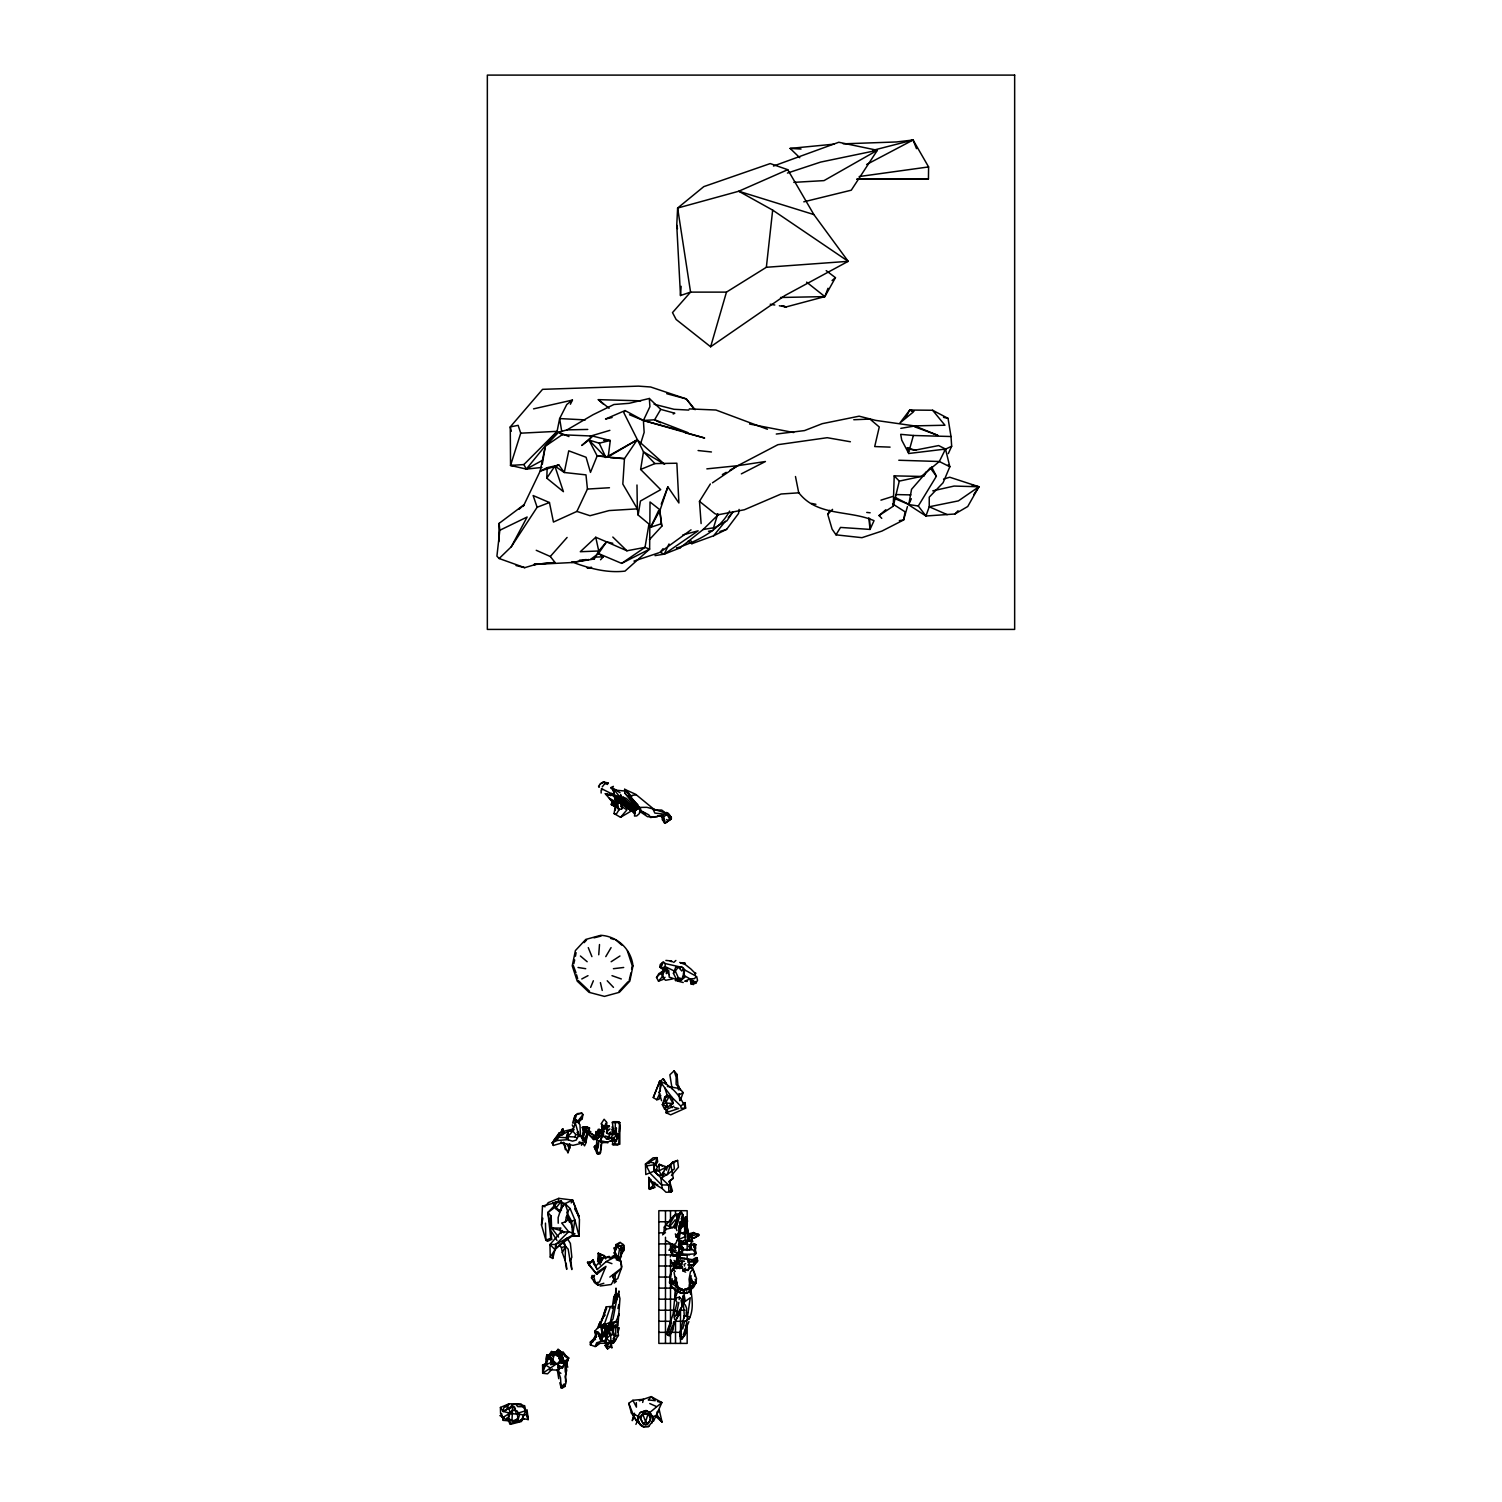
<?xml version="1.0" encoding="UTF-8"?>
<svg xmlns="http://www.w3.org/2000/svg" width="1502" height="1502" viewBox="0 0 1502 1502"><rect width="100%" height="100%" fill="white"/><g stroke="black" fill="none" stroke-linecap="round" stroke-linejoin="round"><path stroke-width="1.5" d="M596.707 1336.104L590.324 1342.056L590.38 1344.834L595.149 1346.562L596.669 1342.75L601.964 1341.155L601.964 1326.735L604.236 1324.032L598.866 1326.604L594.679 1331.316L596.163 1337.437M613.004 1338.883L615.764 1335.804L615.782 1324.783L612.703 1329.345L608.93 1329.683L608.761 1326.135L611.389 1322.417L616.89 1321.441L618.448 1335.372L613.36 1343.107L600.049 1343.314L596.219 1346.036M613.398 1129.823L612.309 1122.144L618.148 1121.9L619.613 1125.036L618.693 1144.261L612.609 1144.712L612.666 1140.149M650.291 1178.995L655.06 1187.444L649.146 1188.908L648.883 1177.662M679.711 1221.915L679.899 1232.335L677.684 1233.593L676.219 1237.141L677.74 1236.315L678.829 1231.997L678.829 1225.745M614.769 1299.023L614.806 1294.874L618.88 1294.33L619.95 1298.648L617.942 1325.534M683.692 1290.349L683.635 1293.184C670.399 1292.809 665.536 1276.756 674.379 1266.993L681.589 1267.951M672.014 1251.879L672.051 1247.974L671.957 1250.377M684.856 1334.508L690.263 1297.728L683.748 1302.459L673.778 1325.139L672.483 1331.26L669.235 1335.635L667.17 1334.64L667.658 1329.401L670.699 1322.06M600.331 1131.306L597.927 1131.213L602.527 1129.617L602.846 1136.056L607.916 1139.248C613.774 1137.427 612.178 1132.114 613.698 1134.292M653.652 1421.061L661.894 1402.53L651.136 1396.616L643.438 1399.282L632.886 1400.296L628.756 1403.356L631.366 1412.913L637.092 1421.793L637.13 1419.428M683.466 1289.993L683.992 1293.203L688.629 1292.358L696.196 1282.445L696.346 1279.366M583.095 1127.364L583.64 1131.588L582.307 1127.382L587.263 1127.551L582.307 1127.382L583.039 1129.391L582.945 1127.533M928.443 178.869L856.91 179.245L928.443 178.869L928.593 166.929L913.085 140.005L896.525 141.958L843.279 143.835M498.814 541.753L499.115 523.372L524.067 504.672M636.961 807.231L624.907 793.206L624.625 789.301L635.684 794.295L654.778 809.953L661.725 810.066L671.3 817.163C671.826 821.838 670.418 812.751 666.381 812.469M652.807 1420.948L652.882 1417.043L649.258 1412.218L646.085 1410.528L640.34 1412.5C636.191 1416.874 637.693 1425.21 643.795 1426.9L648.676 1426.506L652.807 1420.948L652.882 1417.043L649.258 1412.218M612.384 1144.261L614.881 1144.261L614.994 1139.849M615.125 1133.203L615.369 1122.144L613.511 1121.694L617.435 1121.694L619.819 1122.595L619.819 1144.261L613.323 1144.712M602.321 1129.56L601.814 1132.771L602.095 1130.837L607.315 1126.143C612.778 1125.073 604.499 1126.406 607.071 1127.101M621.077 1253.626L621.19 1248.969M638.444 1415.541L638.294 1421.117L640.641 1425.191L643.795 1426.9M694.9 1249.889L695.895 1244.707L694.562 1244.05L689.287 1244.876L689.549 1247.918L690.695 1246.848L690.601 1245.534L689.456 1249.683M694.675 1264.384L697.623 1261.079L696.947 1257.681L696.515 1262.037L692.798 1265.172M552.736 1258.469L555.008 1249.683L549.957 1244.52L555.74 1244.445L574.984 1233.78L568.638 1231.734L560.753 1232.26L549.957 1244.52L550.239 1257.118L552.736 1258.469L552.849 1254.339M566.198 1263.22L566.723 1269.359L565.09 1260.385L565.503 1246.247L564.057 1242.004M577.012 1132.377L578.383 1131.888L578.57 1135.906L576.205 1140.093L572.525 1141.144L568.413 1139.943L567.099 1135.324L568.282 1131.381L574.083 1129.56L567.812 1136.639L568.413 1139.943M523.278 506.399L540.157 471.14L558.932 465.057L554.858 466.052L563.419 491.68L546.822 478.18L547.141 467.666L558.932 465.057L564.264 472.492L585.987 474.876L587.432 489.07L576.899 511.412L553.449 522.058L549.45 502.532L533.135 495.547L537.134 507.263L511.281 546.766L499.152 558.519L496.918 556.153L499.828 530.262L499.115 523.372M613.83 794.84L613.717 790.54L613.83 794.84L601.42 788.644M606.113 1341.549L601.964 1341.155L601.964 1326.735L603.26 1325.365M605.7 794.145L618.805 809.672L621.79 808.827L620.664 800.96L619.575 803.176L618.411 802.124L619.031 798.651L617.735 797.168L614.787 798.05L617.679 803.27L617.003 804.753L609.455 798.275L618.035 803.063L617.003 804.753M678.829 1231.997L679.899 1232.335L682.828 1214.592L685.794 1223.304C681.964 1219.568 686.752 1219.098 685.794 1223.304L684.199 1224.581L681.551 1218.422L682.828 1214.592L680.894 1211.363L678.022 1215.231L674.642 1228.129L678.547 1214.16M663.677 967.25L665.104 966.593L665.198 963.552L663.358 961.806L660.26 964.472L659.866 967.138L663.452 969.766L667.207 968.358M676.914 1258.094L676.876 1259.934L680.462 1251.917M688.385 1316.728L686.17 1316.353L686.639 1308.242L685.212 1304.769M615.707 803.908L614.074 813.577L620.551 817.313L631.91 810.629M607.841 1142.853L603.41 1141.933M619.35 1132.039L619.613 1125.036M683.391 1103.275L685.081 1102.599L685.625 1108.138L670.662 1114.822L665.987 1112.7L666.081 1109.659L673.722 1106.242M672.089 1247.43L672.164 1243.675M677.139 1240.333L685.344 1236.522L684.443 1232.034L683.335 1232.691M684.086 1318.024L684.161 1315.846M602.02 1131.081L600.162 1130.124L602.584 1131.137L602.753 1132.733L600.03 1141.389C602.621 1145.538 616.289 1138.14 610.056 1141.257M615.764 1294.555L616.008 1288.322L616.533 1296.301M675.506 1290.443L673.159 1313.781L669.517 1324.971M675.675 1285.937L676.538 1278.014M565.503 1381.577L566.198 1368.303M600.143 1261.136L598.322 1253.231L604.611 1256.123L598.322 1253.231L597.608 1261.549M662.607 1234.888L666.25 1229.18L672.971 1227.641L666.869 1225.463M512.501 1410.81L508.596 1413.551L508.371 1418.677L513.891 1421.568L518.152 1419.446L519.429 1415.053L517.157 1410.941L512.22 1410.096L510.042 1413.138L508.371 1418.677L513.891 1421.568L517.871 1418.113L518.152 1419.446L511.919 1420.911L512.745 1406.398L503.17 1411.467L500.429 1407.43L509.047 1403.807L521.006 1403.901L525.775 1410.716L520.987 1421.117L509.61 1423.427L509.91 1420.967L507.113 1418.113M622.598 805.26L621.79 808.827L621.509 802.594L621.884 805.56L622.729 803.326L620.626 799.759L620.119 801.599L619.087 800.679L619.031 798.651L620.119 801.599M659.829 510.699L661.349 523.71L650.629 527.315L660.129 509.967L650.028 501.987L649.634 549.131L625.001 571.117C606.695 573.257 588.559 568.188 571.811 561.898M604.067 1313.781L606.301 1306.834L613.905 1306.252L610.281 1322.342L608.667 1324.426L613.004 1318.981L617.566 1295.062L618.88 1294.33M615.313 1273.865L615.031 1279.591L613.567 1280.887L617.697 1278.671L621.49 1268.063L620.645 1260.741L612.253 1256.31M549.901 1219.605L551.666 1239.394L547.517 1241.328L545.902 1240.258L541.509 1225.088L542.485 1206.087L561.279 1201.112L563.625 1204.811L559.608 1211.907L555.646 1208.49L553.074 1202.971L558.331 1201.45L565.034 1203.609L570.122 1208.584L574.872 1219.943L579.077 1236.202L572.581 1235.789L571.68 1221.351L566.761 1212.339L570.122 1208.584M613.942 1137.972L614.205 1141.051L613.942 1137.972L614.862 1141.464L616.402 1141.445L617.416 1134.01L612.572 1132.057M676.745 225.281L677.627 208.046L703.8 186.624L770.244 163.568L787.743 169.688L813.859 214.561L848.198 261.329L784.889 295.556L710.634 346.774L676.125 319.475L672.502 312.604L690.563 292.12L726.461 292.12L766.358 267.281L848.198 261.329L772.666 210.111L738.759 191.242L677.627 208.046L690.563 292.12L680.5 295.537L676.745 225.281L677.496 228.623M550.201 1357.151L550.352 1354.541L546.766 1355.029L545.827 1359.272L547.216 1363.591M563.043 1143.06L567.981 1152.729L569.54 1143.923M690.92 981.726L690.976 983.866L695.726 983.303L697.548 980.393L696.665 976.45L694.337 978.647L689.981 978.891L683.898 975.436M675.431 1249.288L675.618 1246.097L683.203 1248.049L676.294 1262.994M694.393 1264.402L693.192 1265.998L694.168 1260.422M881.768 518.359L879.064 515.562L893.277 506.174L894.197 475.871L921.289 476.434L939.313 461.508L945.528 449.06L938.656 445.568L914.436 450.281L907.452 447.69L908.748 453.491L945.528 449.06L949.827 466.765L943.068 482.78L929.25 497.143L929.231 506.775L925.945 515.993L908.034 504.428L918.285 506.005L925.945 515.993L954.897 514.003L967.739 506.512L978.91 486.761L949.752 477.223L943.538 479.1M663.846 1234.043L664.297 1227.096L673.647 1215.681L677.853 1213.916M686.076 1217.446L686.264 1221.502L685.644 1217.014M680.5 295.537L681.138 286.319M612.722 1134.93L612.816 1133.541L609.53 1132.883M598.735 954.765L599.505 944.533M677.008 1230.682L676.163 1228.561L680.894 1211.363L684.555 1220.244L683.016 1222.853L683.185 1220.544L684.199 1224.581M679.843 1100.722L679.054 1093.719L679.035 1094.977L683.147 1092.592L676.125 1084.369L676.163 1077.216L674.098 1070.851L669.854 1074.794L672.145 1088.837M690.338 1279.404L691.183 1275.761M612.703 1130.48L614.13 1130.574L613.849 1132.32L611.746 1129.448M683.785 1220.844L683.673 1222.234L683.785 1220.844L685.062 1222.102M634.201 805.391L626.165 798.275L621.565 796.961L621.021 799.045L634.989 808.639M681.87 1251.542L676.707 1256.01L673.459 1255.691L670.962 1252.424L671.469 1248.143L674.023 1244.332M615.426 1294.668L616.008 1288.322M663.171 1175.953L661.424 1175.277L666.512 1166.923L659.322 1164.313L654.853 1171.241L657.313 1174.545L663.171 1175.953L663.584 1171.598M625.677 801.974L623.63 797.111L619.725 799.984L623.537 798.125L635.665 808.752M598.153 1147.96L598.829 1141.144M615.294 810.179L615.933 804.058M679.43 1238.305L679.993 1233.048L684.405 1233.142M618.167 1318.061L618.636 1313.649M678.378 1089.851L677.027 1074.437L674.098 1070.851M766.358 267.281L772.666 210.111M696.515 1262.037L697.623 1261.079L696.947 1257.681M600.631 1152.635L601.758 1142.609M688.385 1319.357L689.268 1318.737C695.539 1305.651 689.944 1292.452 690.319 1278.822M613.792 1303.586L614.806 1294.874L617.566 1295.062L613.792 1303.586L617.378 1298.967M682.133 1264.308L682.133 1261.38M600.462 1150.325L601.194 1144.073M679.73 1256.705L680.218 1252.687M678.716 1255.634L680.406 1253.288L676.576 1259.803L678.228 1259.296L677.533 1257.531L682.847 1249.307L682.265 1247.092L678.585 1244.107L682.19 1248.256L680.5 1245.365L681.833 1247.017M669.498 1180.872L673.272 1178.263L670.737 1164.444L667.395 1174.057L660.936 1178.526L662.194 1188.495L665.987 1192.231L671.15 1192.119L672.408 1190.861L669.498 1180.872L671.15 1192.119M595.674 1135.268L596.125 1131.438L597.045 1147.002M561.279 1201.112L555.646 1208.49L561.335 1210.574L561.279 1201.112L553.074 1202.971L555.533 1206.857L547.892 1212.508L551.159 1216.094L550.07 1224.562L547.892 1212.508L558.331 1201.45L558.8 1198.371L572.6 1200.06L579.228 1216.658L574.628 1208.81M599.242 786.973L599.523 784.739L603.372 781.735M683.016 1222.853L681.27 1218.704M739.078 509.422L738.533 513.515L726.63 529.342L713.619 535.763L691.878 543.705L687.991 541.264M684.142 973.596L684.649 969.898L695.482 975.831L694.994 973.146L690.882 968.997L685.419 964.659L679.73 962.425M561.973 1133.221L562.443 1128.978L563.738 1133.165L562.443 1128.978L563.532 1131.344M620.589 1254.921L623.799 1250.678L623.443 1244.632L620.138 1242.417L615.82 1244.632L615.05 1252.724L614.224 1247.862L617.284 1247.035M674.586 1319.376L674.116 1314.4L677.102 1302.497L674.68 1298.31L678.491 1290.218L675.506 1276.794M550.239 1257.118L555.008 1249.683L555.74 1244.445L568.638 1231.734L561.692 1223.004L565.353 1221.99L568.958 1218.704L566.367 1217.052L568.056 1212.321L565.034 1203.609L572.6 1200.06L579.453 1219.324L579.077 1236.202L572.581 1235.789L574.872 1219.943L571.68 1221.351M679.148 1299.568L679.486 1297.108L674.68 1298.31M672.934 1254.001L671.638 1255.428L674.886 1256.047L682.415 1253.513L682.678 1248.65L678.453 1244.764M683.429 1290.331L683.635 1293.184L680.181 1292.771L680.594 1289.899L682.283 1289.561L683.917 1291.626M508.859 1420.817L503.226 1420.366L503.714 1417.137M612.103 1308.317L613.924 1296.264L614.487 1299.474M687.034 1288.641L688.911 1287.927L689.437 1284.51M503.17 1411.467L503.733 1407.862L509.047 1403.807L506.718 1409.383L503.17 1411.467L510.042 1413.138L508.99 1408.05L511.318 1406.36M683.41 1334.433L686.283 1326.153M613.942 1334.696L610.657 1334.809L605.982 1331.88L605.832 1343.332L611.858 1342.788L614.618 1339.953L613.454 1331.523L611.99 1333.344M574.158 1120.173L574.797 1116.099L577.819 1113.564L581.856 1113.189L582.907 1114.634L582.25 1118.708L578.232 1122.463M612.816 543.292L606.545 541.846L598.735 550.99L594.36 558.969L590.924 559.12L598.472 553.562L621.64 563.381L645.015 547.385L648.977 524.048L638.143 515.036L640.434 501.03L660.692 489.671L640.622 469.45L643.476 451.783L623.781 412.618L625.076 410.572L643.4 420.466L704.645 438.021L685.175 432.783M542.316 464.231L545.32 446.188L558.669 432.2L567.043 429.872L587.77 429.441M661.274 967.232L662.833 962.594L659.866 967.138L665.236 969.823L664.353 967.682L663.452 969.766L664.466 968.471L668.709 970.517L669.122 974.648L666.907 971.137L666.437 973.672L666.625 969.785L663.49 972.414L662.664 977.427L665.555 980.299L672.314 979.004M582.382 1140.9L583.414 1139.117L582.551 1136.864L578.232 1135.794M672.408 1190.861L668.859 1190.917L668.615 1185.04L654.346 1171.56L653.708 1163.036L649.559 1162.022L657.05 1157.648L657.669 1161.703L655.604 1165.064M679.843 1268.683L681.176 1267.613L679.768 1267.988L680.688 1263.914M685.344 1325.402C689.887 1338.545 675.412 1339.596 682.246 1338.902L684.893 1334.227M582.983 1129.466C586.456 1125.036 581.518 1138.516 584.297 1140.243L582.945 1136.958L578.721 1134.986L575.341 1123.008L572.656 1122.989L574.797 1116.099L577.819 1113.564M599.279 1326.322L600.049 1321.798L598.603 1327.505L604.236 1324.032M676.238 1263.351L676.876 1259.634L675.318 1261.943M670.831 819.266L671.206 817.032M593.759 1280.624L594.041 1280.173M617.904 1297.277L618.993 1290.969L618.111 1294.686M575.454 956.248L576.092 952.681M631.591 969.259L632.229 965.692L627.385 950.879M671.169 1322.943L668.822 1330.359M685.363 1220.657L685.945 1222.403L685.794 1220.882M681.401 1338.733L681.777 1336.63M556.866 1140.525L557.336 1138.028L559.063 1137.202L566.141 1137.784L567.531 1139.68L556.866 1140.525L552.154 1142.966L553.356 1145.444L562.086 1142.909L572.994 1145.369L582.757 1142.984L584.522 1145.876L586.118 1142.628L586.982 1132.79L589.535 1128.04L584.672 1138.985M606.264 1138.985C610.056 1138.572 616.008 1138.178 617.416 1134.01M614.262 794.783L620.213 797.318L620.72 794.689L622.466 801.167L625.996 802.669M599.58 1262.975L600.406 1258.601L609.324 1256.385M564.996 1354.485L562.987 1351.856L561.992 1352.607L568.657 1357.846L566.329 1364.567L558.556 1350.88M541.509 1225.088L542.86 1218.216M559.063 1137.202L559.326 1135.944L573.276 1129.016L575.341 1123.008M559.833 1382.704L561.128 1387.848L564.827 1386.571L565.428 1383.511M680.068 1336.16L681.87 1327.392M617.96 1308.486L618.768 1304.543M565.353 1221.99L566.367 1217.052M588.709 1128.19L585.874 1141.896L583.471 1137.746M677.233 1259.859L677.759 1257.324M601.532 1131.119L602.189 1133.409M568.207 1151.621L567.981 1152.729L569.502 1148.448M601.251 1339.991L602.377 1334.715L606.489 1327.073L610.507 1326.754M678.848 1302.328L676.275 1314.888L674.248 1317.235M625.114 801.467L625.17 799.214M604.198 1128.528L604.574 1126.838L602.828 1126.819L601.57 1123.853L603.072 1130.161L601.476 1126.556M651.849 1423.145L652.976 1417.982L650.535 1413.551L646.085 1410.528L640.34 1412.5M648.864 1183.783L649.84 1179.446M684.274 1270.711L685.644 1268.082M669.366 1224.919L675.412 1214.367L677.271 1218.329M679.749 1251.448L677.327 1253.269L676.707 1256.01L678.228 1256.141M698.674 1234.926L693.699 1238.286L698.899 1235.001L693.511 1232.522L690.357 1234.926L690.507 1236.296L698.543 1234.006L698.637 1235.658L693.699 1238.286L689.7 1237.16M573.802 963.777L574.684 959.966M629.169 980.487L630.953 972.845M615.876 1253.25L617.679 1259.803L619.519 1249.007L617.247 1246.491L614.224 1252.931L617.679 1259.803L621.021 1255.972L622.842 1250.34L620.514 1245.815L615.82 1244.632M606.508 1126.406L606.564 1122.144L604.123 1119.253L601.082 1123.909M683.372 973.352L684.649 969.898M679.918 1227.247L679.824 1225.651L684.781 1223.229L684.123 1225.369L679.918 1227.247L681.457 1220.732M642.687 1402.436L643.438 1399.282L639.326 1400.878M617.735 797.168L618.467 799.777C617.453 801.805 616.533 798.67 618.411 802.124L617.66 800.19M607.69 1128.453L606.714 1132.546L607.859 1133.803M559.007 1354.766L555.271 1351.612L552.323 1361.112L562.574 1367.778L564.545 1363.947L559.439 1361.732L560.49 1357.508L554.557 1354.56L549.338 1355.123L550.727 1360.793L557.674 1364.173L558.556 1368.773L562.574 1367.778M680.594 1289.899L672.145 1283.534L672.089 1278.653M893.277 506.174L899.285 481.109L894.197 475.871M682.753 1328.894L684.574 1321.478L687.766 1319.714M611.37 1327.73L612.422 1323.544L614.018 1326.792L611.37 1327.73L611.07 1325.834M650.723 1418.057L649.953 1421.174L646.085 1424.516L643.382 1424.103L640.378 1418.113L642.95 1413.438L645.691 1412.744L649.202 1414.433L650.723 1418.057L647.963 1414.208L642.8 1414.264L640.378 1418.113M679.279 1250.997L680.068 1247.974M606.564 1122.238L606.395 1125.974L602.246 1125.373M684.856 1233.18L684.368 1224.017L687.503 1220.957L686.639 1224.261L689.493 1240.464L679.843 1246.284M557.336 1140.093L559.288 1132.771L553.543 1140.6L559.326 1135.944M639.608 812.638L640.922 811.681L640.622 808.846L624.625 789.301L631.816 796.492M616.515 1138.929L618.467 1135.719L615.52 1133.353M582.288 1137.615L584.409 1128.246L581.687 1138.234M655.06 1164.932L657.05 1157.648L653.126 1157.817L645.447 1164.031L645.785 1174.545L657.388 1169.776M948.325 453.585L951.667 446.244L951.01 436.519L913.385 435.486L909.536 449.342L916.089 449.849M621.528 1252.236L619.106 1260.91L621.452 1256.01M675.299 1271.481L673.027 1269.134L671.45 1271.593L669.423 1282.445M907.415 506.643L903.622 519.974L881.899 531.088L861.96 537.678L836.013 534.843L832.108 529.173L827.715 514.285L829.874 510.248M571.53 1130.968L568.282 1131.381L567.812 1136.639L575.022 1136.958L575.717 1134.573L573.22 1131.494M661.537 1100.684L659.171 1092.48L661.687 1083.693L659.829 1081.102L653.276 1097.53L656.768 1099.746L658.946 1099.295L660.786 1095.409M680.706 1253.794L675.449 1265.36M578.721 1134.986L580.504 1135.869L579.96 1124.698L575.172 1119.028L576.561 1114.766M564.827 1386.571L566.292 1381.464L565.034 1376.714L566.723 1370.444L565.954 1365.562M710.634 346.774L726.461 292.12M624.663 805.241L619.857 801.711M599.561 1326.059L606.301 1306.834M618.054 802.068L617.66 803.439L618.223 802.462M596.313 1334.621L597.158 1331.748L594.679 1331.316L596.313 1334.621L590.38 1344.834M621.34 801.843L622.504 804.321M617.998 1332.161L619.293 1327.862L615.989 1327.224M605.156 1125.317L605.606 1123.853M558.556 1368.773L559.157 1366.82L557.28 1363.985M634.52 1413.251L632.248 1420.648L634.557 1414.715M717.881 513.722L713.506 527.803L703.143 529.511L679.955 547.948L664.26 554.144L655.003 555.627M640.547 443.935L644.151 432.369L643.4 420.466L649.915 406.685L649.333 398.481L629.188 403.306L613.905 404.507L592.971 414.759L567.043 429.872M515.13 465.808L510.549 465.432L520.725 433.177L518.134 425.348L510.267 426.906L510.549 465.432L526.301 469.093L541.959 467.441M616.458 1135.005C619.894 1134.63 614.036 1131.194 612.553 1131.419M666.4 1170.171L667.714 1166.115L677.59 1160.408L678.453 1167.185L671.45 1175.54M560.678 1209.861L558.143 1217.578L558.218 1223.229M656.806 1415.241L658.064 1411.429L656.975 1412.03M622.654 1248.537L623.668 1245.458M676.557 1289.749L680.181 1292.771M660.129 509.967L667.864 486.892L678.904 502.982L676.858 463.217L654.928 463.592L640.622 469.45M597.571 1328.444L599.185 1323.675M581.987 1138.891L587.376 1127.401L589.535 1128.04M597.195 1149.011L596.876 1149.95C599.767 1147.284 590.474 1148.148 596.181 1145.2L597.496 1145.669M609.737 1326.51L604.179 1324.783L610.469 1306.74M685.644 1272.138L682.922 1270.899L684.687 1268.552M683.56 1304.074L677.759 1312.879M612.009 801.918L611.295 804.584L615.163 806.311L617.04 805.673M683.147 1092.592L680.519 1099.896L679.524 1098.901M509.61 1423.427L510.511 1424.309L521.494 1421.493L524.01 1414.696M621.678 798.82L620.101 800.453L620.364 799.289M676.839 1220.281L672.971 1227.641M614.675 1249.702L616.552 1244.707M779.35 305.77L786.184 306.915L824.861 296.607L828.015 288.253M661.237 504.203L667.864 486.892M599.598 1326.641L606.639 1308.261M608.986 1136.132L610.563 1132.02M648.939 1177.85L649.146 1188.908L653.051 1185.679L654.252 1182.6M606.433 1128.622L607.165 1126.725L609.061 1126.519M685.175 1240.032L685.081 1235.282M688.592 1268.927L687.991 1270.448L684.48 1269.603L687.991 1270.448L689.099 1268.946L688.967 1260.065L689.155 1261.06M563.25 1134.029L563.963 1132.245M672.258 1331.072L673.628 1321.741M612.14 802.049L611.295 804.584L615.163 806.311M653.276 1097.53L659.829 1081.102C670.286 1085.026 678.716 1094.094 683.598 1103.989L680.706 1105.998L681.119 1108.213L685.625 1108.138L684.123 1104.89M670.249 1256.855L671.206 1254.452M562.405 1129.973L563.137 1128.884L552.154 1142.966L557.336 1138.028M590.643 987.358L593.365 980.768M693.511 1232.522L691.483 1237.404M662.194 1104.477L664.616 1109.171L666.287 1105.209M683.898 1300.525L683.241 1295.606L682.377 1305.632L683.41 1304.487L684.33 1315.902L679.805 1333.307L680.556 1338.526M673.422 973.296L678.378 967.175L681.833 971.043L683.598 968.396L683.861 973.108L681.889 979.06L678.36 977.764L676.482 979.36L673.422 973.296L675.675 967.326L681.495 966.631L683.598 968.396L684.63 977.37L680.95 980.468L683.635 976.882L684.63 977.37M672.258 1325.966L668.615 1335.428M615.726 1322.023L619.124 1314.344M675.75 1224.318L677.364 1220.694M633.356 810.911L611.314 793.769L627.874 806.217L634.557 813.99L635.139 810.367L638.35 808.733L628.794 804.959L611.689 793.432L628.437 804.978L636.867 808.789M911.338 498.758L908.804 504.428L895.248 498.795M526.132 1414.602L526.845 1413.044L527.934 1417.588L526.132 1414.602L528.197 1419.597L524.292 1418.827L515.411 1422.263M635.909 1424.365L637.599 1420.723M677.214 1254.94L673.272 1256.254L671.769 1251.016L670.962 1252.424M600.575 1254.02L598.078 1259.408L598.866 1263.726M687.503 1220.957L684.781 1225.144L685.926 1237.291M663.077 548.662L660.148 552.267L664.26 554.144L669.01 543.968M670.53 1322.342L667.17 1334.64L669.235 1335.635M923.993 476.153L925.908 472.135M656.768 1099.746L659.735 1093.512M650.629 527.315L658.571 510.605M675.393 1244.219L677.74 1239.3L677.177 1234.682L679.993 1233.048M674.567 1247.805L673.14 1250.753L676.351 1250.847M565.09 1260.385L562.349 1252.706L565.503 1246.247L562.724 1242.586M570.385 404.245L572.431 400.076L533.567 408.863M571.192 1202.914L572.6 1200.06M570.722 1258.62L571.811 1269.566L570.103 1260.779L571.849 1257.268L570.385 1243.412L567.061 1238.136M621.565 796.961L619.519 798.313L618.843 801.317L619.331 799.871M664.842 1087.974L667.076 1094.939L662.57 1104.627L667.789 1106.993L673.103 1103.482L672.258 1097.699L661.687 1083.693M603.635 1341.136L600.725 1339.24L606.17 1330.753L609.361 1331.692M673.572 1323.713L678.904 1315.02L677.12 1311.284L675.825 1311.265M683.354 1240.708L686.883 1240.314L688.292 1235.902L684.781 1225.144L686.639 1224.261L689.756 1239.957L685.569 1242.361M614.862 1257.061L606.207 1261.549L597.233 1269.547L592.99 1259.727L588.822 1264.778L596.782 1274.278L605.531 1267.388M511.281 546.766L527.127 517.026L499.828 530.262M905.781 417.518L909.761 410.046L932.611 410.253L948.044 418.345L951.01 436.519M665.574 1103.05L669.103 1096.441L667.076 1094.939L664.691 1097.286L662.57 1104.627L665.574 1103.05L673.103 1103.482L669.103 1096.441L664.691 1097.286L667.789 1106.993M660.88 815.567L664.616 823.284L671.356 818.872M678.491 1290.218L675.938 1279.178L674.229 1282.013L671.45 1281.3M688.892 1321.629L686.376 1327.655M780.552 297.49L824.861 296.607L835.45 277.663L826.194 270.642M556.078 1352.908L558.068 1349.34L568.451 1358.446L564.621 1355.874M931.578 466.822L936.384 476.247L918.285 506.005M679.768 1267.988L681.007 1265.172M673.215 414.008L674.792 413.219L660.73 409.389L654.59 419.79L643.4 420.466L629.507 414.74M605.775 956.624L611.089 947.612M612.891 1275.329L613.999 1279.873L611.239 1284.492L600.143 1286.012M679.843 1213.766L679.017 1215.156L675.712 1214.329L677.008 1215.681M615.895 796.755L614.787 798.05L616.12 798.801L614.637 798.031L616.214 800.134M836.013 534.843L840.5 527.427L870.052 529.417L874.033 520.668C848.874 509.835 817.126 516.707 798.688 492.6L795.478 476.528M663.002 979.492L658.514 981.144L656.505 977.464L658.909 973.54L662.626 971.738M678.191 1263.201L680.462 1258.807L682.133 1258.488M619.368 809.184L616.477 813.84L614.074 813.577M701.115 523.56L699.481 501.349L710.352 483.963M729.596 511.074C718.914 531.032 697.059 541.246 676.52 548.117L679.955 547.948M551.797 1362.877L552.529 1361.732L546.766 1355.029L548.793 1359.235M678.998 1228.448L685.25 1224.092M552.736 1356.456L558.068 1349.34L560.997 1352.176M656.505 977.464L664.935 968.602M973.784 494.571L978.91 486.761L972.076 485.202M546.822 478.18L554.858 466.052L564.264 472.492L568.751 450.825L586.08 457.265L590.474 472.398L597.158 455.932L588.915 440.011L592.52 436.049L610.281 440.499L608.216 456.833L597.158 455.932L624.457 458.636L637.205 439.823L664.597 464.306L643.476 451.783L654.928 463.592M616.458 1135.831L618.467 1135.719L616.59 1135.812L617.773 1134.386L616.364 1133.841M659.171 1092.48L660.411 1090.677M577.143 1122.182L582.907 1114.634L581.856 1113.189L578.439 1113.94M604.217 1131.306L602.377 1130.199L603.222 1127.213L609.437 1126.613M550.84 1355.686L549.657 1357.151L549.112 1354.935L551.459 1351.518L555.458 1352.269L559.176 1355.33L560.265 1359.93L559.044 1358.277L563.137 1360.174L559.176 1362.596M621.64 563.381L649.634 549.131L645.015 547.385L626.916 550.783L606.545 541.846L598.472 553.562L603.372 556.773L600.518 559.777M590.493 1261.605L587.489 1262.262L588.822 1264.778L592.99 1259.727L594.679 1265.266M607.822 1138.309L609.268 1136.263M691.352 1278.371L692.215 1280.849L690.732 1282.933L693.511 1283.553L689.606 1288.547L686.452 1290.105M562.274 1367.102L564.545 1363.947L559.439 1361.732L561.861 1360.943L560.49 1357.508M683.222 982.515L678.059 981.2L680.124 978.346M694.9 1248.819L694.562 1244.05M693.417 1261.117L697.172 1257.869M664.616 1109.171L667.245 1105.585M684.368 1224.017L684.781 1225.144L686.696 1221.727L686.114 1216.958M563.888 1384.112L561.128 1387.848L560.509 1377.897L557.899 1370.162L549.206 1369.693M690.976 983.866L693.304 984.486L695.839 981.501L692.028 983.303L690.563 981.444L693.38 980.731L695.726 983.303M563.625 1204.811L561.297 1207.927L565.034 1203.609M616.195 1339.315L613.36 1343.107L610.263 1341.943M596.332 1136.601L600.293 1131.325L603.56 1131.663L599.204 1137.033L592.708 1138.591M595.261 1338.489L592.652 1341.962L597.158 1331.748L601.701 1335.334M672.934 1263.201L671.094 1262.863L672.652 1264.384L678.303 1264.233M909.761 410.046L899.867 423.038L913.366 411.961L909.761 410.046L914.267 411.022M555.008 1249.683L566.742 1238.455M669.047 1166.904L672.821 1161.947L677.59 1160.408M546.165 1205.393L548.268 1202.633L558.8 1198.371M601.363 1319.845L605.175 1314.945M606.376 1127.289L601.795 1131.044L597.927 1131.213L601.889 1129.41L602.34 1130.33M675.28 1219.755L669.479 1226.834M648.751 1399.62L651.136 1396.616L655.21 1400.709L648.244 1399.883M602.227 786.879L604.93 783.481L604.33 782.129L600.368 783.631M669.197 820.073L664.616 823.284M713.619 535.763L725.372 521.269M728.301 517.646L732.713 512.201L726.93 520.781L713.45 528.31M510.549 465.432L523.879 464.569L526.301 469.093L557.092 431.337L559.645 418.57L566.78 404.507L572.431 400.076M598.303 1132.151L599.899 1130.386M661.349 964.378L662.833 962.594M681.495 966.631L680.068 968.321L680.706 967.081L665.198 963.552M582.757 1142.984L579.171 1142.29L582.757 1142.984L581.462 1145.256M620.551 817.313L626.916 809.86L621.133 806.198M658.514 981.144L662.438 976.563L660.899 972.451L663.49 972.414M583.79 1131.569L587.413 1131.682L589.31 1135.099L592.783 1137.033L595.768 1136.488L600.293 1131.325L594.773 1135.906L586.662 1131.044M669.761 1165.458L672.821 1161.947M695.633 1249.12L695.67 1247.73M536.233 550.295L550.295 556.491L567.099 537.453M693.962 1255.766L696.327 1253.137L694.168 1246.622M680.913 1249.026L682.19 1247.599M679.448 1241.065L680.087 1242.586L681.589 1240.915L679.317 1243.994L677.74 1236.315M649.427 539.669L661.819 526.226L659.847 510.736M643.382 1424.103L645.597 1421.718L647.963 1414.208L649.202 1414.433M584.128 942.636L586.531 940.045M627.967 981.782L619.031 991.32M596.275 1265.566L603.335 1258L600.969 1262.149L600.406 1258.601L601.138 1262.581M672.539 1251.635L672.164 1252.424M692.065 1270.241L690.413 1271.95L689.061 1279.272L690.582 1294.33M954.897 514.003L958.051 510.755M612.947 1130.293L613.849 1132.32M600.293 1131.325L594.585 1135.756M669.122 1335.334L670.812 1333.626M827.715 514.285L832.559 509.366M609.005 1330.059L610.657 1334.809L604.649 1340.422L605.832 1343.332L614.618 1339.953M523.879 464.569L557.092 431.337L520.725 433.177M684.574 1269.453L682.922 1270.899M664.391 1169.401L667.714 1166.115M615.182 799.402L618.392 798.05M703.143 529.511L718.181 514.773L744.354 509.76L781.096 494.008L799.252 492.787M683.748 1289.88L688.911 1287.927M615.388 1134.179L615.951 1127.983L616.515 1134.179M616.515 1128.528L615.388 1128.528M595.149 1346.562L599.26 1342.581M607.672 1131.025L609.906 1128.96M596.012 1139.567L597.458 1138.366M617.66 1244.783L620.138 1242.417M545.376 1363.966L542.597 1364.961L542.673 1373.279L555.853 1364.304L564.452 1361.826L568.657 1357.846L566.329 1364.567L567.287 1360.793L564.921 1363.666L565.296 1372.227M649.84 1412.462L661.894 1402.53L657.519 1401.573M595.75 537.265L580.298 551.722L598.735 550.99L595.75 537.265L606.545 541.846M683.598 1103.989L685.081 1102.599M685.381 1293.485L683.992 1293.203L683.767 1290.331L685.419 1288.81L688.442 1289.298M694.356 1284.135L696.196 1282.445L695.182 1279.366M604.874 1335.428L600.725 1339.24L600.462 1335.879M671.45 1271.593L673.797 1269.472M695.163 1261.849L697.416 1258.469M673.778 962.388L675.881 960.473M611.502 1258.394L615.2 1255.09L617.81 1258.958M595.656 1273.302L605.944 1266.355L599.486 1281.995L595.149 1282.933L591.431 1277.789L594.229 1275.292M688.836 1291.1L693.398 1287.514L696.196 1282.445L691.464 1281.45M518.96 509.328L524.123 504.841M683.673 1222.234L684.818 1221.239M879.064 515.562L885.842 509.722M832.052 280.555L835.45 277.663M599.542 1152.053L600.087 1153.818L597.026 1153.555L594.266 1146.927L596.181 1145.2M668.784 1182.018L673.272 1178.263M614.224 1283.083L616.383 1281.262L613.192 1280.662M658.89 1082.341L663.246 1078.755L666.681 1084.068M680.894 1227.998L684.18 1225.763M547.761 1359.592L546.597 1360.549L547.141 1359.723L547.61 1360.831M609.925 1258.15L610.92 1257.343L607.634 1257.568M682.415 1253.513L680.275 1254.658M690.92 1290.237L687.015 1293.147L686.433 1291.851M597.026 1153.555L596.576 1142.496M561.016 1384.412L562.612 1388.092L564.583 1384.468M612.084 1126.894L613.792 1132.245L610.845 1134.667L606.47 1132.771L607.315 1126.143L608.798 1125.843L605.644 1127.382M603.673 440.424L610.281 440.499L599.223 443.184L588.915 440.011L581.781 445.456L592.52 436.049L562.142 434.754L558.669 432.2L568.958 436.575M597.327 1134.78L603.56 1131.663M677.44 1252.612L679.242 1251.241L678.754 1247.955L682.678 1248.65M573.144 1235.17L556.622 1247.58L555.74 1244.445M609.85 1277.076L621.49 1268.063L612.929 1276.775L613.999 1279.873M555.609 1354.297L558.744 1352.007M660.148 552.267L691.033 529.849M688.348 1268.364L692.591 1267.876L696.571 1278.746M606.376 1338.676L611.239 1342.131L605.062 1345.341L607.597 1348.89L611.126 1346.318L610.657 1334.809M613.398 1131.438L614.487 1131.532L612.046 1131.25M665.029 823.19L670.08 819.848L667.076 814.497L654.816 813.07L652.882 808.883L646.855 807.325L638.294 807.419M622.485 803.589L622.617 803.213M591.431 1277.789L594.604 1275.592M664.26 554.144L698.148 530.826L682.828 534.937M562.142 434.754L545.32 446.188L540.157 471.14L547.141 467.666M667.076 814.497L662.457 817.501L664.616 820.712L662.213 819.585L665.499 823.359M712.455 482.837L737.745 465.695L777.905 444.686L827.226 437.702L850.395 441.757M679.223 1241.084L681.195 1242.492L683.823 1240.708M603.71 1326.041L610.92 1326.641M612.403 1256.93L614.769 1254.902M608.01 1327.956L605.775 1329.439L601.87 1326.585L598.866 1326.604M611.145 961.731L619.95 956.004M563.851 1142.402L562.067 1143.548L560.922 1142.027L562.086 1142.909M672.671 1247.862L669.01 1250.34L672.089 1246.848L672.126 1249.777M614.262 1138.441L612.046 1139.811L612.985 1139.98M685.682 1263.501L684.123 1264.459L684.63 1266.036M600.368 1340.028L599.354 1336.555L602.377 1334.715L600.744 1326.341L607.803 1327.317L604.855 1328.369M510.042 1413.138L502.494 1417.7L500.56 1413.476L500.429 1407.43M555.271 1351.612L549.338 1355.123L552.323 1361.112L550.727 1360.793M610.15 455.688L637.205 439.823L605.85 457.434L588.915 440.011M665.029 977.314L663.734 978.084L662.438 976.563M660.016 973.822L663.302 971.925M722.368 474.557L726.217 472.341M730.066 470.126L737.745 465.695L765.438 461.508L741.35 473.862M552.342 1368.904L547.554 1373.823L542.673 1373.279L547.948 1357.583L543.273 1368.735L542.597 1364.961L544.888 1366.238M691.652 1260.103L696.196 1257.568M674.886 1256.047L676.482 1255.165M526.301 469.093L542.184 460.494M609.08 1327.655L605.775 1329.439L604.33 1328.162M581.781 978.966L587.995 975.662M866.616 164.507L913.085 140.005L916.502 148.642M666.512 1166.923L659.059 1170.847L654.853 1171.241M689.756 1239.957L682.039 1244.013L679.317 1243.994L679.862 1241.666L680.087 1242.586M678.059 981.2L679.542 980.449L678.059 979.98M691.145 1243.618L691.727 1238.343L690.357 1234.926L688.123 1233.912L693.38 1232.729L695.482 1233.968M671.469 1248.143L675.618 1246.097M555.196 1362.37L550.521 1364.586L554.951 1364.06M943.988 449.868L951.667 446.244M610.957 787.517L613.398 786.372M603.673 1134.742L599.204 1137.033L598.772 1134.667M677.665 1260.985L675.581 1261.962L676.801 1263.013M649.765 1189.396L653.558 1187.669M590.324 1342.056L593.083 1340.798M787.743 169.688L738.759 191.242L813.859 214.561M608.93 1329.683L614.618 1327.205L612.854 1322.736L611.389 1322.417L608.761 1326.135L616.89 1321.441M508.99 1408.05L514.566 1406.905L516.256 1413.682M625.076 410.572L605.513 419.02L612.121 417.5M547.892 1212.508L550.765 1238.174L545.902 1240.258L545.47 1223.116M602.734 789.414L601.119 790.09L601.157 793.037M680.65 1267.294L673.459 1267.481L678.604 1267.688L676.351 1268.195M518.81 1421.08L524.292 1418.827M620.514 1245.815L623.443 1244.632L624.25 1249.551L621.697 1251.917L620.514 1245.815L617.247 1246.491L614.224 1252.931L617.641 1257.024M685.419 1269.528L683.316 1269.734M604.179 1324.783L610.281 1322.342M602.828 1126.819L606.113 1127.57M537.134 507.263L549.45 502.532M623.537 798.125L621.021 799.045L624.87 800.585M639.927 810.198L648.789 814.854L650.648 817.52L663.34 815.342L664.616 820.712M773.492 166.046L838.773 142.258L877.356 150.294L851.277 190.191L803.795 201.831M602.753 1326.904L606.264 1325.628M579.584 1119.647L582.25 1118.708M559.232 1244.088L561.448 1247.655L565.503 1246.247L568.169 1249.157L570.103 1260.779M633.957 561.091L658.984 552.755M787.442 173.068L820.636 162.085L877.356 150.294L824.016 180.615L793.826 182.362M663.34 815.342L657.745 815.793M652.262 1416.818L656.693 1415.353M665.987 1112.7L678.754 1108.495L674.342 1107.518M719.946 531.483L726.63 529.342M593.891 1281.694L597.909 1285.13L603.823 1283.252M880.942 500.147L892.901 496.411M511.393 1405.346L515.637 1404.032L524.667 1405.722L525.775 1410.716L518.171 1413.082M584.147 1127.608L587.263 1127.551L584.372 1126.951L585.93 1127.495M584.259 1127.326L586.287 1126.707M590.267 436.181L609.868 430.361M618.148 1121.9L619.819 1122.595L612.384 1122.595M602.396 1335.297L606.264 1334.151M516.031 565.541L524.724 567.662L537.472 563.907M583.846 1128.115L587.658 1127.007M674.567 1256.123L675.806 1255.766M598.003 1129.485L599.317 1129.129M602.095 1130.837L607.259 1127.664M606.057 794.614L610.995 794.183M872.85 150.35L913.085 140.005M594.022 937.83L601.007 936.084M649.728 1163.017L645.447 1164.031L650.197 1173.306L661.518 1184.909L668.615 1185.04M563.062 1131.438L573.276 1129.016M688.629 1267.726L692.591 1267.876M678.641 1244.689L686.94 1242.774M932.761 490.854L954.07 486.066L978.91 486.761L958.407 500.879L929.231 506.775L947.218 514.642M672.145 1283.534L674.886 1282.933L677.928 1287.721L682.471 1289.11M899.285 481.109L921.289 476.434M619.575 803.176L617.472 802.462L618.805 809.672M617.059 805.523L613.774 805.598M689.287 1244.876L691.521 1244.426L689.869 1249.702L683.372 1250.021M550.295 556.491L555.027 562.443L533.999 564.489L571.83 562.537L588.803 559.514M708.512 531.276L712.849 530.506M681.946 1250.866L681.983 1247.993L679.486 1245.44M900.806 428.352L914.868 425.967L937.868 435.373L914.455 426.718M678.829 1254.94L695.67 1253.832L693.248 1249.946L683.016 1249.251M615.764 1335.804L618.448 1335.372M600.068 1130.856L597.927 1131.213L601.814 1132.771M679.092 1289.054L680.331 1288.866M571.83 562.537L594.36 558.969M687.616 1258.883L682.058 1258.807M899.341 520.612L903.622 519.974L905.086 511.825L892.62 503.883M647.062 1165.796L653.408 1164.895M591.506 567.305L587.113 567.906L591.488 567.643M859.163 176.541L928.593 166.929M632.211 795.365L636.078 794.858M557.242 1355.593L559.176 1355.33M776.271 434.04L804.528 430.586L822.251 423.677L859.125 416.185L875.704 420.391L914.868 425.967M619.519 798.313L621.115 798.144M613.417 968.696L623.687 967.476M601.964 1341.155L597.158 1331.748L601.964 1341.155L605.85 1340.704M604.33 782.129L608.404 783.086L606.789 782.861M687.897 1262.3L694.281 1261.586L695.482 1263.464L693.473 1264.365M799.777 157.729L790.127 148.416L834.023 144.154M706.841 468.868L737.745 465.695M676.144 1264.984L673.628 1264.984L673.403 1263.069L675.431 1262.975L675.468 1264.196M533.999 564.489L554.482 562.555M579.528 560.208L586.362 559.551M679.88 980.13L675.262 980.506L679.805 980.712M689.287 1267.35L691.558 1267.181M686.489 1312.729L687.728 1312.654M672.164 1263.295L673.722 1263.201M587.432 489.07L609.455 487.737M575.717 1134.573L578.627 1134.404M560.753 1232.26L564.47 1232.091M596.388 557.073L603.372 556.773M611.352 793.92L617.303 797.787M853.774 419.734L869.94 419.077L879.271 426.981L874.708 446.563L890.085 447.127M618.617 1133.841L617.453 1138.723L616.853 1135.606M596.219 1283.91L598.397 1283.872M669.573 1283.008L671.375 1282.952M914.662 425.873L944.946 425.235L932.611 410.253M617.585 1134.949L619.275 1134.93M547.892 1359.141L549.338 1359.103L547.911 1354.973M610.77 788.006L613.248 789.958L624.945 791.028M559.288 1132.771L559.307 1134.592L562.987 1134.554M675.975 1246.773L680.199 1247.167M559.364 1357.395L563.344 1357.376M658.834 1221.764L670.493 1221.764L670.493 1210.706M680.5 1221.764L687.165 1221.764M658.834 1232.823L665.48 1232.823M684.95 1232.823L680.5 1232.823L680.5 1226.176M658.834 1243.881L671.92 1243.881M682.734 1243.881L687.165 1243.881L687.165 1250.509M658.834 1254.94L669.779 1254.94M680.5 1254.94L687.165 1254.94L687.165 1259.371M658.834 1265.998L680.5 1265.998M658.834 1277.057L670.493 1277.057M658.834 1288.115L676.219 1288.115M658.834 1299.174L676.219 1299.174M658.834 1310.232L674.079 1310.232M684.95 1310.232L680.5 1310.232L680.5 1343.408M658.834 1321.291L670.493 1321.291M684.95 1321.291L675.506 1321.291L675.506 1343.408M658.834 1332.349L680.5 1332.349M607.39 1142.196L599.842 1140.562M657.256 816.75L647.531 816.694L639.796 811.437M559.307 1134.592L562.443 1134.611M523.447 1406.698L517.702 1406.642L515.637 1404.032M648.676 1426.506L642.537 1426.374L639.157 1423.389L637.956 1419.953M895.868 494.552L910.888 494.909M603.41 404.113L598.34 399.645L640.81 400.827M898.797 460.25L939.313 461.508L949.827 466.765L948.213 464.756M689.268 408.901L715.966 410.027L767.428 429.253M574.064 1120.849L579.002 1122.764M609.493 1137.164L604.949 1136M676.275 1314.888L678.904 1315.02M585.292 419.903L559.645 418.57L561.71 431.393M688.78 410.084L674.004 409.295L654.083 404.226M790.127 148.416L801.054 149.036M616.271 1132.977L616.44 1132.921M610.488 457.735L624.457 458.636L622.823 484.076L637.355 508.859L638.143 515.036M685.776 1217.409L686.977 1221.764M689.718 1316.728L689.268 1318.737M504.935 1406.51L507.15 1406.679M689.549 1265.116L694.037 1265.454L689.155 1264.421L689.418 1265.36M680.725 962.97L685.363 963.364L681.664 962.688M913.385 435.486L900.693 434.341L901.744 440.142L908.748 453.491M687.259 981.444L684.743 981.219L689.981 978.891L690.544 981.275L693.38 980.731L691.577 980.093M677.214 1263.914L681.42 1264.308M687.728 1264.891L694.037 1265.454M597.158 1140.393L600.331 1141.37M665.874 960.416L671.657 960.998M683.879 1258.469L684.893 1258.582M687.86 1260.91L694.281 1261.586M866.748 512.426L870.146 512.783M698.092 450.544L711.441 451.971M679.186 1253.719L689.606 1254.865M694.994 973.146L695.97 973.258M680.462 1246.867L683.203 1248.049M671.225 1250.847L677.327 1253.269M676.876 1268.664L674.079 1267.838M681.345 1268.007L675.994 1267.312M695.895 1244.707L692.948 1244.276L695.238 1249.908M578.045 967.476L585.724 968.696M667.376 1086.472L679.43 1088.481M770.226 304.23L774.788 305M578.401 1136.169L582.945 1136.958M611.389 1134.048L616.965 1135.005M679.279 1257.324L692.009 1259.634M518.265 1414.039L524.273 1415.128M684.33 1315.902L685.738 1316.146M749.554 424.015L793.694 432.538M677.552 1254.208L680.857 1254.865M811.455 503.395L815.924 504.297M670.324 961.318L672.652 961.787M616.252 1259.803L620.645 1260.741L621.941 1266.881M943.538 417.368L948.044 418.345M614.881 1144.261L617.923 1144.937M681.852 1242.792L687.822 1244.107M673.76 1255.146L675.074 1255.447M508.596 1413.551L517.289 1414.058L518.152 1419.446M542.485 1206.087L545.113 1206.763M643.4 420.466L687.747 432.557L654.59 419.79L660.523 422.813M666.738 393.693L686.32 398.931L695.107 409.708M595.149 1136.113L587.338 1130.743L590.812 1131.588M620.476 801.617L622.541 802.218M684.217 1219.342L685.494 1220.244M589.535 1131.363L587.883 1130.875L590.211 1133.616M648.62 1177.211L649.352 1181.004L655.022 1182.712L653.126 1183.257L662.194 1188.495M684.443 1219.399L685.625 1220.713M610.563 938.375L614.168 939.501M608.742 794.783L605.081 793.638L610.826 795.628L612.328 794.596M678.866 1288.059L680.181 1288.472M718.181 514.773L714.952 513.703L699.481 501.349M576.899 511.412L590.004 515.712L609.08 510.567L637.355 508.859L636.979 484.996M674.924 979.041L669.179 977.089L669.103 974.779M687.653 1240.558L692.835 1241.797L690.357 1234.926M675.712 1215.043L677.027 1215.493M648.244 1413.964L650.216 1416.536L650.291 1419.503L648.338 1423.502L645.653 1424.685L642.8 1422.976L640.509 1418.658L640.978 1415.579L643.175 1413.326L649.296 1414.321M624.907 793.206L637.918 807.4L632.605 805.673M611.99 975.662L621.321 978.966M499.152 558.519L524.724 567.662M615.294 799.871L617.134 800.547M604.93 783.481L607.597 784.457M606.207 1261.549L611.934 1263.651M678.979 1245.834L680.537 1246.416M585.705 1129.129L584.109 1128.528L584.503 1129.391M611.708 1133.841L612.816 1133.541M669.103 1096.441L672.258 1097.699L680.706 1105.998M619.519 1249.007L622.842 1250.34M672.877 1244.52L674.323 1245.102L674.21 1244.144M551.459 1351.518L553.637 1352.438M665.104 966.593L674.323 971.005M509.91 1420.967L502.494 1417.7L501.593 1413.551M649.728 1403.525L656.243 1406.454M649.352 1181.004L657.782 1184.853M598.416 1138.497L596.482 1138.272M559.288 1358.334L563.137 1360.174M612.572 787.799L620.101 792.831M575.022 1136.958L576.655 1137.746M561.879 1357.038L554.013 1353.152L559.927 1350.993L562.612 1353.846M631.366 1412.913L639.664 1417.062M895.248 497.406L908.804 504.428L911.545 489.314L930.226 467.873L936.384 476.247M667.339 813.69L652.882 808.883L654.778 809.953M674.586 1254.564L676.351 1255.503M679.486 1232.091L683.579 1234.25M667.076 1094.939L672.258 1097.699M616.965 800.153L618.411 802.124M614.243 792.023L612.591 789.658M679.561 1234.625L677.684 1233.593L679.167 1234.907M690.845 1244.294L692.084 1244.989M666.512 819.529L668.277 820.505M635.89 807.062L640.415 809.616M616.477 799.853L617.585 800.491M499.884 1415.597L502.663 1417.193L503.226 1420.366M610.3 1333.87L606.17 1330.753M562.63 1231.096L551.591 1227.96L551.159 1216.094M549.845 1367.665L545.545 1365.018L552.529 1361.732L555.853 1364.304L562.649 1360.136L564.452 1361.826M662.626 1172.705L666.625 1175.165L674.398 1168.856L673.685 1162.642M617.435 1121.694L619.2 1122.783M666.362 1240.69L672.952 1244.839M662.42 1166.265L659.322 1164.313L659.059 1170.847L661.424 1175.277M616.327 798.707L612.778 795.647M616.346 799.308L614.994 798.369L616.402 799.421M630.953 808.883L627.761 806.762M616.571 800.115L614.862 798.933L616.571 800.19M630.446 808.771L631.535 809.54L629.019 807.682M630.089 810.066L627.141 807.607M662.607 968.095L665.236 969.823M688.855 1246.453L690.732 1247.711M642.556 811.775L645.672 813.896M596.782 1274.278L587.489 1262.262M611.727 793.563L628.869 805.316M635.139 810.367L611.408 793.582M616.74 798.951L615.463 798.088L616.74 799.045M629.451 808.696L631.403 810.085L618.186 800.604M618.561 800.266L628.343 807.043M618.824 800.528L628.437 807.381M617.96 801.092L629.657 809.522L628.418 808.527M620.138 803.007L629.319 809.522M621.096 800.472L628.643 805.842M679.486 1297.108L682.603 1300.357L681.044 1300.507L682.283 1305.951M627.367 807.118L630.051 809.071M617.247 800.96L618.298 801.711M557.186 1370.688L560.903 1373.372M615.2 799.195L616.233 800.209M620.138 801.524L624.757 804.903M619.744 802.049L624.363 805.429M619.894 802.331L624.062 805.391M565.447 1356.156L568.451 1358.446M559.251 1358.953L561.861 1360.943M576.224 1119.741L577.97 1121.112M806.593 282.132L824.861 296.607M598.34 399.645L609.08 408.262M679.937 1264.046L682.452 1266.674L682.697 1269.077M666.081 1109.659L667.677 1110.954M676.576 1258.244L677.684 1259.145M580.41 956.004L587.169 961.731M648 1423.783L645.597 1421.718L642.8 1414.264M615.97 940.045L621.941 945.227M578.176 980.487L589.591 991.32M655.998 1416.63L662.044 1422.018L659.209 1409.796M629.526 797.262L637.843 804.753M554.876 1362.633L549.112 1354.935M692.028 983.303L693.304 984.486M629.845 803.589L632.962 806.499L637.918 807.4M627.78 805.879L634.182 812.507M613.023 805.654L611.84 804.171M649.333 398.481L660.73 409.389M600.8 1141.727L600.011 1140.976L602.846 1136.056L601.908 1134.104M612.816 537.04L626.916 550.783M512.745 1406.398L515.543 1409.139M603.766 1335.409L606.77 1338.376L607.315 1332.124L611.445 1329.608L613.736 1333.494M684.537 1220.187L685.644 1221.314L685.137 1220.131M607.221 980.768L613.473 987.358M664.297 1227.096L666.25 1229.18M688.123 1233.912L689.662 1235.564M605.062 1345.341L607.597 1348.89M594.341 1338.301L595.524 1339.596M678.923 1262.694L680.368 1264.29M656.674 1166.359L653.708 1163.036L654.346 1171.56M687.39 1259.859L689.024 1261.718M587.733 1133.409L593.684 1139.699L596.857 1138.76L595.768 1136.488M681.777 1339.052L681.42 1334.039M598.491 1154.174L597.608 1153.705M614.224 789.939L620.213 797.318M555.533 1206.857L559.608 1211.907M596.895 1283.853L597.909 1285.13M600.988 1130.499L602.753 1132.733L602.584 1131.137M693.849 408.788L686.32 398.931L650.629 386.99L638.463 386.127L542.56 389.337L510.267 426.906L511.318 431.262M558.556 1237.104L551.591 1227.96L560.922 1228.11L559.72 1229.331L561.166 1233.555M657.914 1416.593L662.044 1422.018L656.956 1414.79M583.208 1140.3L584.747 1142.365M550.765 1238.174L551.666 1239.394M614.975 1139.492L616.402 1141.445M673.403 1280.849L674.886 1282.933M561.973 1230.345L563.832 1232.935M594.717 1147.19L598.847 1153.78M670.117 1104.777L672.164 1107.687M598.322 1253.231L602.152 1258.732M691.521 1268.12L694.187 1272.006L694.9 1276.437M551.441 1231.602L556.998 1240.521M506.775 1418.226L510.511 1424.309M663.246 1078.755L666.325 1083.768M605.982 1331.88L607.653 1334.602M563.306 1354.748L561.992 1352.607L562.649 1360.136L559.777 1354.072M680.65 1265.21L681.457 1266.543M674.079 1260.366L675.431 1262.975M672.652 1264.384L671.056 1260.422M563.1 1142.421L565.634 1146.664M684.443 1232.034L685.194 1233.292M633.337 1415.372L637.092 1421.793M615.52 797.262L616.778 799.402M690.826 1264.984L691.577 1266.28M592.22 1260.835L597.233 1269.547M907.452 447.69L909.423 451.22M600.631 1131.381L601.851 1133.634M567.212 1144.562L569.296 1148.486M690.695 1246.848L691.84 1249.007M606.489 1327.073L608.648 1331.204M669.592 818.064L670.324 819.454M632.886 1400.296L636.435 1407.149L636.304 1402.586M568.958 1218.704L572.656 1227.66M692.215 1280.849L693.511 1283.553M572.281 1124.942L573.52 1127.551M599.223 443.184L605.85 457.434M611.952 1139.586L611.84 1140.9M602.696 1130.462L603.785 1132.827M675.224 970.874L678.36 977.764M557.918 1367.289L559.101 1370.031M650.554 1179.652L653.051 1185.679M588.277 947.612L591.919 956.624M628.756 1403.356L632.868 1413.682M680.5 1240.69L681.195 1242.492M683.748 1302.459L684.255 1303.792M573.351 965.692L576.017 972.845M575.172 1119.028L575.886 1120.943M567.174 1215.925L569.521 1222.384M622.391 807.7L621.434 805.879L621.922 807.381M592.877 1277.413L592.163 1275.405L592.314 1276.625L593.703 1276.306L595.393 1282.746M602.246 1127.57L603.128 1130.124M678.791 1086.059L680.181 1090.245M614.224 1247.862L614.806 1249.589M685.794 1217.69L686.358 1227.979M598.547 786.109L598.866 787.086M690.976 540.758L691.878 543.705M685.175 1300.676L683.71 1292.527M566.498 1362.99L567.775 1367.233M594.529 1147.603L594.905 1148.899M576.561 974.76L577.632 978.572M675.356 1233.855L676.219 1237.141M552.548 1142.196L553.356 1145.444M599.223 1260.629L600.237 1264.853M600.406 982.627L602.246 990.438M598.34 1332.18L599.354 1336.555M628.456 792.68L629.019 795.872M674.06 1272.269L675.393 1279.892M685.419 1288.81L685.682 1290.049M528.197 1419.597L527.071 1409.777M564.639 1145.895L565.39 1149.743M661.349 523.71L661.819 526.226M687.071 1231.997L687.803 1235.996M561.448 1247.655L562.349 1252.706M526.357 1411.73L526.808 1414.659M557.298 1369.674L558.725 1378.686M868.794 517.871L870.052 529.417L869.602 518.509M659.829 1081.102L660.298 1088.762M677.027 1074.437L677.252 1081.534M613.248 789.958L613.285 791.216M570.122 1144.317L570.197 1147.941M613.605 1326.754L613.642 1330.415M681.476 1288.697L681.476 1289.918M687.165 1228.392L687.165 1210.706L658.834 1210.706L658.834 1343.408L687.165 1343.408L687.165 1323.506M675.506 1210.706L675.506 1215.118M675.506 1279.272L675.506 1283.703M675.506 1290.331L675.506 1296.958M670.493 1243.881L670.493 1250.509M670.493 1259.371L670.493 1325.722M670.493 1332.349L670.493 1343.408M665.48 1210.706L665.48 1228.392M665.48 1237.235L665.48 1343.408M615.951 1127.983L615.951 1134.16M611.239 1342.131L611.896 1348.026L611.126 1346.318L605.813 1346.224L611.239 1342.131M632.98 965.861L629.826 981.125L619.368 992.315L604.442 996.389L589.009 992.315L577.219 981.125L572.243 965.861L575.397 950.578L580.842 944.702L585.836 939.407L600.781 935.314C617.435 936.197 631.159 949.302 632.98 965.861M567.099 1135.324L566.141 1137.784L568.169 1134.198L567.099 1135.324M635.365 810.498L634.482 816.037L636.754 815.924L639.383 813.54L640.284 808.001L638.012 808.095L635.365 810.498M683.617 1292.809L682.19 1293.429L683.617 1292.809M681.551 1261.323L680.237 1261.549L684.48 1261.323L681.551 1261.323M1014.657 75.1L487.343 75.1L487.343 629.413L1014.657 629.413L1014.657 75.1M786.184 306.915L781.753 305.845L786.184 306.915M630.934 810.385L629.225 809.184L630.934 810.385M605.775 1258.676L604.067 1255.372L605.682 1258.657"/></g></svg>
